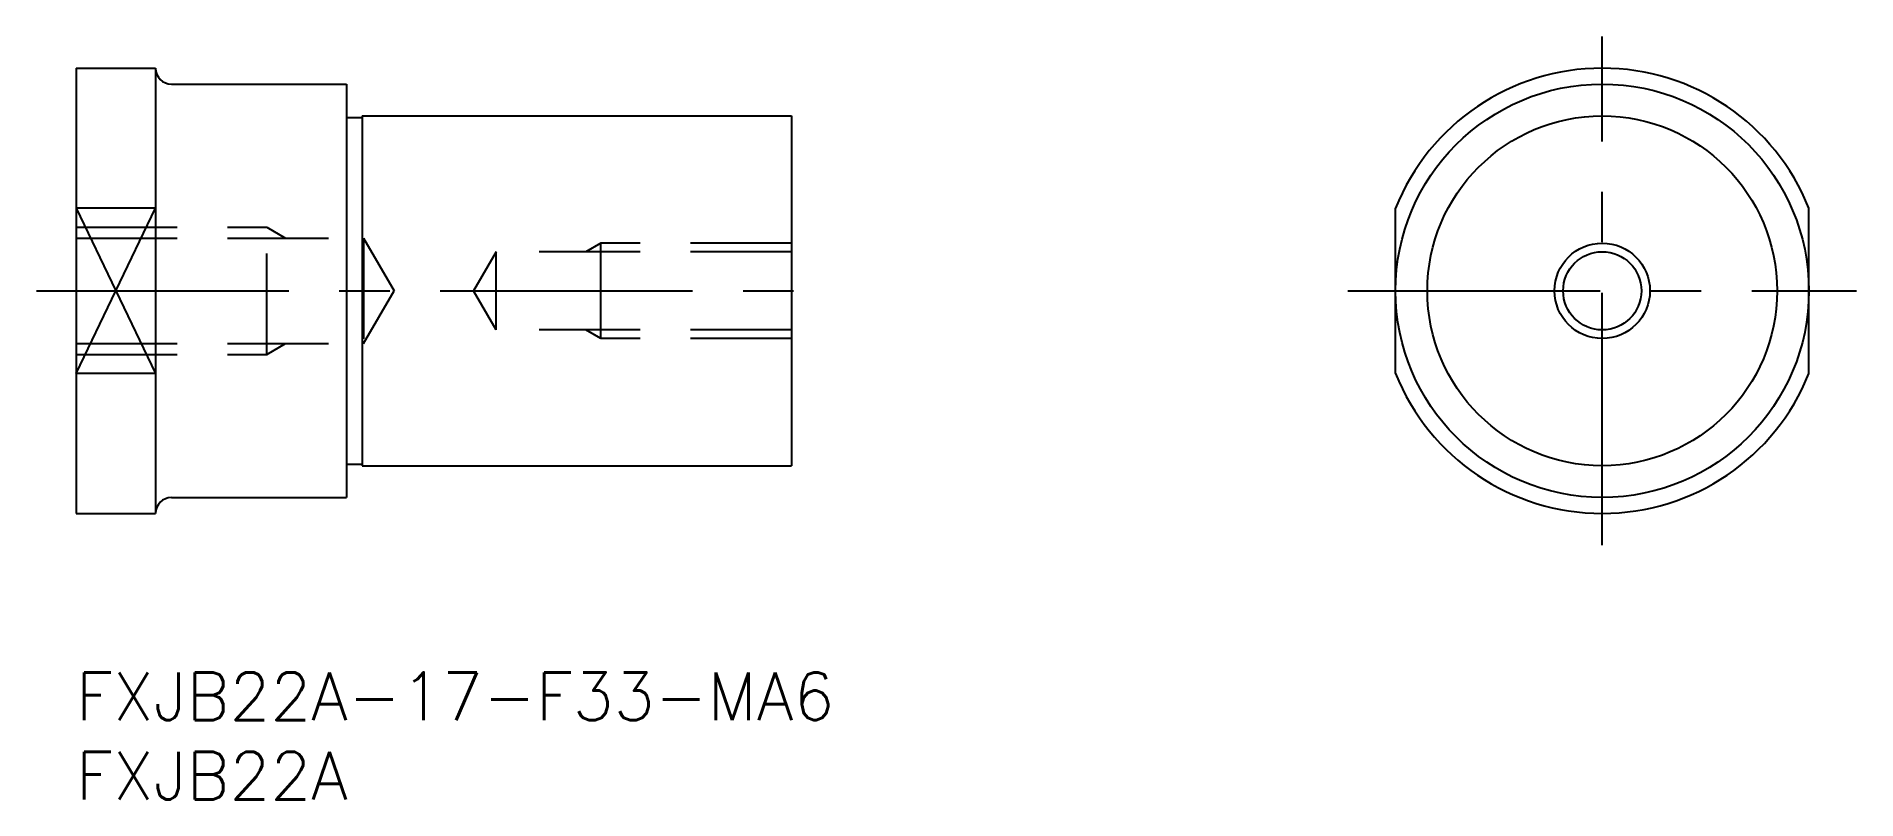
# Model space of a CAD drawing. Extents: x -3 to 112, y -8 to 40.
import ezdxf

# ---------------------------------------------------------------- set-up
doc = ezdxf.new("R2010")
doc.units = 0
doc.header["$LTSCALE"] = 0.5
doc.linetypes.add('CENTER', pattern=[50.8, 31.75, -6.35, 6.35, -6.35])
doc.linetypes.add('DASHED', pattern=[19.05, 12.7, -6.35])
for name, color, linetype in [('MSM_CENTER', 1, 'CENTER'), ('MSM_CONTINUOUS', 7, 'CONTINUOUS'), ('MSM_DASHED', 4, 'DASHED'), ('MSM_NARROW', 5, 'CONTINUOUS'), ('MSM_PART_NUMBER', 7, 'CONTINUOUS')]:
    doc.layers.add(name, color=color, linetype=linetype)
doc.styles.get("Standard").update_dxf_attribs({"font": 'txt.shx', "height": 3, "bigfont": 'bigfont.shx'})

# ---------------------------------------------------------------- blocks, each defined once
blk = doc.blocks.new('*U6')
at = {"layer": 'MSM_PART_NUMBER'}
blk.add_text('FXJB22A-17-F33-MA6', height=3, dxfattribs=at).set_placement((0, -3))
blk = doc.blocks.new('*U7')
at = {"layer": 'MSM_PART_NUMBER'}
blk.add_text('FXJB22A', height=3, dxfattribs=at).set_placement((0, -8))

msp = doc.modelspace()

# ---------------------------------------------------------------- linework, layer by layer
at = {"layer": 'MSM_CENTER'}
for p, q in [((96, 8), (96, 40)), ((-2.5, 24), (47, 24)), ((80, 24), (112, 24))]:
    msp.add_line(p, q, dxfattribs=at)
at = {"layer": 'MSM_CONTINUOUS'}
for p, q in [((0, 38), (0, 10)), ((0, 38), (5, 38)), ((5, 38), (5, 10)), ((6, 37), (17, 37)), ((17, 37), (17, 11)), ((17, 34.9), (18, 34.9)), ((18, 35), (45, 35)), ((18, 35), (18, 13)), ((45, 35), (45, 13)), ((5, 29.2), (0, 29.2)), ((83, 18.8), (83, 29.2)), ((109, 18.8), (109, 29.2)), ((5, 18.8), (0, 18.8)), ((17, 13.1), (18, 13.1)), ((18, 13), (45, 13)), ((6, 11), (17, 11)), ((0, 10), (5, 10))]:
    msp.add_line(p, q, dxfattribs=at)
for radius in [13, 11, 2.46]:
    msp.add_circle((96, 24), radius, dxfattribs=at)
for centre, radius, start, end in [((6, 38), 1, 180, 270), ((96, 24), 14, 21.7868, 158.2132), ((96, 24), 14, 201.7868, 338.2132), ((6, 10), 1, 90, 180)]:
    msp.add_arc(centre, radius, start, end, dxfattribs=at)
at = {"layer": 'MSM_DASHED'}
for p, q in [((0, 28), (12, 28)), ((12, 20), (12, 28)), ((12, 28), (13.17, 27.32)), ((0, 27.32), (18.08, 27.32)), ((18.08, 27.32), (20, 24)), ((18.08, 27.32), (18.08, 20.68)), ((26.42, 26.46), (25, 24)), ((45, 26.46), (26.42, 26.46)), ((26.42, 21.54), (26.42, 26.46)), ((33, 27), (32.06, 26.46)), ((45, 27), (33, 27)), ((33, 21), (33, 27)), ((18.08, 20.68), (20, 24)), ((26.42, 21.54), (25, 24)), ((0, 20.68), (18.08, 20.68)), ((12, 20), (13.17, 20.68)), ((45, 21.54), (26.42, 21.54)), ((33, 21), (32.06, 21.54)), ((45, 21), (33, 21)), ((0, 20), (12, 20))]:
    msp.add_line(p, q, dxfattribs=at)
at = {"layer": 'MSM_NARROW'}
for p, q in [((0, 18.8), (5, 29.2)), ((0, 29.2), (5, 18.8))]:
    msp.add_line(p, q, dxfattribs=at)
msp.add_circle((96, 24), 3, dxfattribs=at)

# ---------------------------------------------------------------- block references
at = {"layer": 'MSM_CONTINUOUS'}
for name in ['*U6', '*U7']:
    msp.add_blockref(name, (0, 0), dxfattribs=at)

doc.saveas('drawing.dxf')
